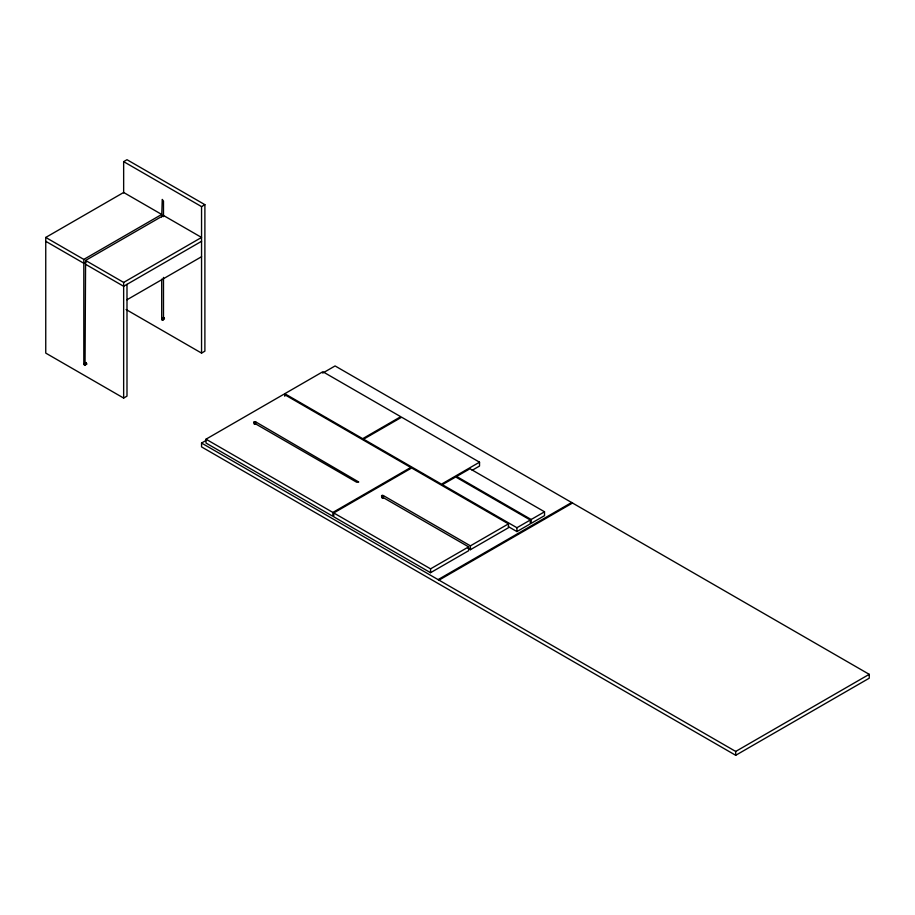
<?xml version="1.0" encoding="UTF-8"?>
<svg xmlns="http://www.w3.org/2000/svg" width="915" height="915" viewBox="0 0 915 915"><rect width="100%" height="100%" fill="white"/><g stroke="black" fill="none" stroke-linecap="round" stroke-linejoin="round"><path stroke-width="1.37" d="M123.651 192.916L123.651 161.635L126.991 159.702L204.891 204.674L204.891 351.166L201.552 353.099L126.121 309.544M45.75 237.442L123.651 192.47L161.703 214.442L83.814 259.414L45.75 237.442L45.75 353.099L123.651 398.071L126.991 396.138L126.991 284.348M85.587 260.443L163.488 215.471L201.552 237.442L123.651 282.426L85.587 260.443L85.038 365.417L83.814 363.758L83.814 259.414M86.284 261.85L83.814 263.28L45.75 241.297M123.651 161.635L201.552 206.607L204.891 204.674M201.552 241.297L123.651 286.281L85.587 264.298M126.991 299.765L201.552 256.726M83.814 363.758L86.033 362.477M163.488 277.405L163.488 319.815C162.195 321.908 160.354 316.796 163.934 317.505M83.871 364.193L86.102 362.912M161.772 319.221L164.002 317.94M84.066 364.639L86.296 363.358M161.966 319.667L164.197 318.374M84.363 365.028L86.582 363.747M162.252 320.056L164.483 318.775M84.695 365.302L86.925 364.021M206.001 439.189L283.902 394.216L410.766 467.462L332.866 512.434L206.001 439.189L206.001 443.043L332.866 516.289L332.866 512.434M284.782 393.702L322.846 371.73L400.747 416.702L362.683 438.674L284.782 393.702L284.782 396.275M322.721 373.08L335.084 365.943L869.25 674.344L869.25 678.198L735.706 755.298L201.552 446.897L201.552 443.043L206.493 440.195M508.466 523.872L470.413 545.843L383.385 495.598L381.601 495.598L381.601 496.628L468.629 546.873L468.629 550.727L430.565 572.699L333.758 516.803L333.758 512.949L411.647 467.977L508.466 523.872L508.466 527.726L470.413 549.698L467.954 548.279M479.529 462.189L441.476 484.161L363.575 439.189L401.639 417.217L479.529 462.189L479.529 466.044L472.163 470.299M333.758 512.949L430.565 568.844L468.629 546.873M530.277 520.017L455.716 476.967L442.368 484.675L516.929 527.726L530.277 520.017L530.277 523.872L516.929 531.581L508.374 526.64M531.169 519.503L544.528 511.794L544.528 515.648L531.169 523.357L531.169 519.503L456.608 476.452L469.967 468.743L544.528 511.794M438.136 579.584L571.681 502.484M439.028 580.121L572.573 502.998M735.706 755.298L735.706 751.444L869.25 674.321M254.256 421.689L253.855 422.867L356.678 482.239L358.726 481.999L255.628 421.838L254.256 421.689L254.256 424.251M201.552 443.043L735.706 751.444M516.929 527.726L516.929 531.581M470.413 545.843L470.413 549.698M430.565 568.844L430.565 572.699M383.385 495.598L383.385 498.172M382.973 495.438L382.973 498.012M382.493 495.392L382.493 497.954M382.012 495.438L382.012 498.012M255.628 421.838L255.628 424.411M255.228 421.689L255.228 424.251M254.736 421.632L254.736 424.205M201.552 206.607L201.552 353.099M163.488 216.626L163.488 201.083L162.252 199.424L161.703 217.015M161.703 279.212L161.703 318.786M123.651 282.426L123.651 398.071"/></g></svg>
